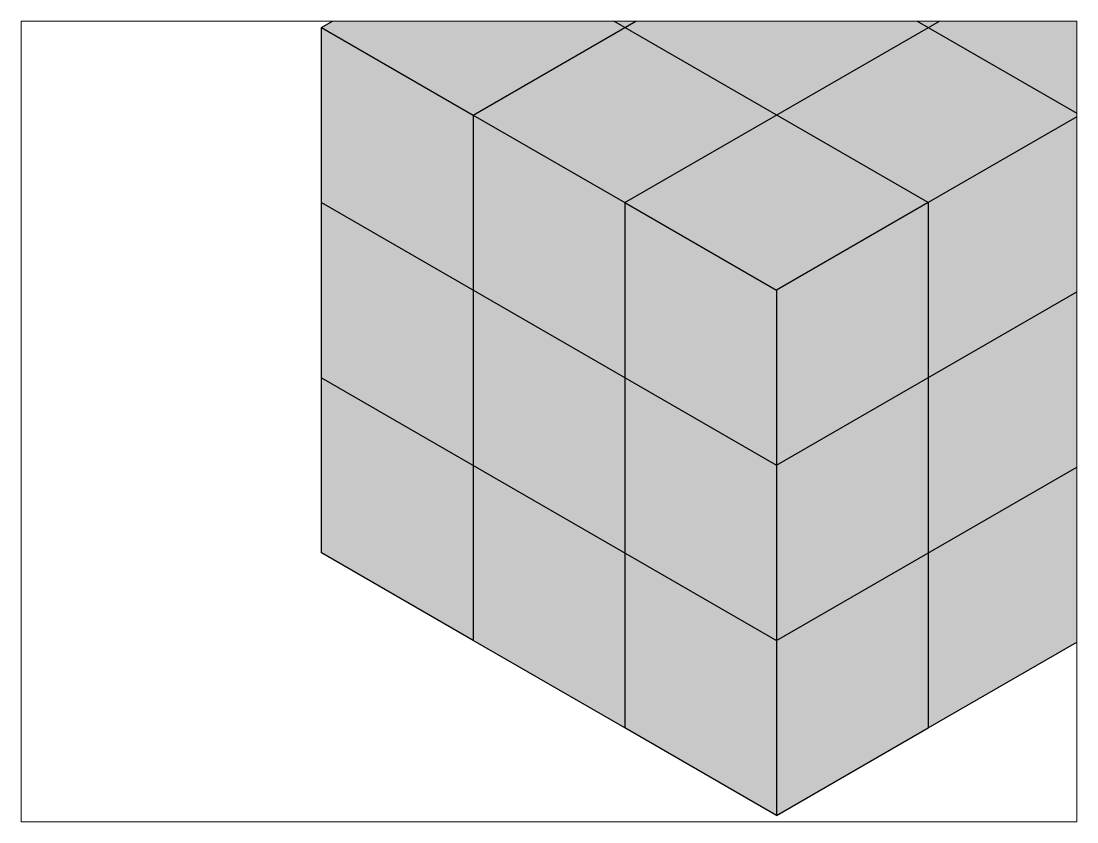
# Paper-space layout 'Layout1' of a CAD drawing. Header units: millimetres. Extents: x 26 to 231, y 20 to 176.
# The model-space entities are those that its viewports show. They can reach past a viewport. Long polylines and large blocks are cut down to what shows.
import ezdxf

# ---------------------------------------------------------------- set-up
doc = ezdxf.new("R2010")
doc.units = ezdxf.units.MM

msp = doc.modelspace()

# ---------------------------------------------------------------- hatches: boundary and pattern name
at = {"true_color": 0xcd2027}
h = msp.add_hatch(color=242, dxfattribs=at)
h.dxf.hatch_style = 1
h.paths.add_polyline_path([(30, 60), (21.34, 55), (30, 50), (38.66, 55)])
h.paths.add_polyline_path([(30, 50), (21.34, 55), (12.679, 50), (21.34, 45)])
h.paths.add_polyline_path([(21.34, 45), (12.679, 50), (4.019, 45), (12.679, 40)])
h.paths.add_polyline_path([(30, 40), (21.34, 45), (12.679, 40), (21.34, 35)])
h.paths.add_polyline_path([(30, 40), (21.34, 35), (30, 30), (38.66, 35)])
h.paths.add_polyline_path([(38.66, 45), (30, 40), (38.66, 35), (47.321, 40)])
h.paths.add_polyline_path([(55.981, 45), (47.321, 50), (38.66, 45), (47.321, 40)])
h.paths.add_polyline_path([(38.66, 55), (30, 50), (38.66, 45), (47.321, 50)])
h.paths.add_polyline_path([(38.66, 45), (30, 50), (21.34, 45), (30, 40)])
at = {"true_color": 0x139b48}
h = msp.add_hatch(color=114, dxfattribs=at)
h.dxf.hatch_style = 1
h.paths.add_polyline_path([(12.679, 40), (4.019, 45), (4.019, 35), (12.679, 30)])
h.paths.add_polyline_path([(12.679, 30), (4.019, 35), (4.019, 25), (12.679, 20)])
h.paths.add_polyline_path([(12.679, 20), (4.019, 25), (4.019, 15), (12.679, 10)])
h.paths.add_polyline_path([(21.34, 15), (12.679, 20), (12.679, 10), (21.34, 5)])
h.paths.add_polyline_path([(21.34, 15), (21.34, 5), (30, 0), (30, 10)])
h.paths.add_polyline_path([(30, 20), (21.34, 25), (21.34, 15), (30, 10)])
h.paths.add_polyline_path([(30, 30), (21.34, 35), (21.34, 25), (30, 20)])
h.paths.add_polyline_path([(21.34, 35), (12.679, 40), (12.679, 30), (21.34, 25)])
h.paths.add_polyline_path([(21.34, 25), (12.679, 30), (12.679, 20), (21.34, 15)])
at = {"true_color": 0xf1eb1f}
h = msp.add_hatch(color=2, dxfattribs=at)
h.dxf.hatch_style = 1
h.paths.add_polyline_path([(38.66, 35), (30, 30), (30, 20), (38.66, 25)])
h.paths.add_polyline_path([(38.66, 25), (30, 20), (30, 10), (38.66, 15)])
h.paths.add_polyline_path([(38.66, 15), (30, 10), (30, 0), (38.66, 5)])
h.paths.add_polyline_path([(47.321, 20), (38.66, 15), (38.66, 5), (47.321, 10)])
h.paths.add_polyline_path([(55.981, 25), (47.321, 20), (47.321, 10), (55.981, 15)])
h.paths.add_polyline_path([(55.981, 35), (47.321, 30), (47.321, 20), (55.981, 25)])
h.paths.add_polyline_path([(55.981, 45), (47.321, 40), (47.321, 30), (55.981, 35)])
h.paths.add_polyline_path([(47.321, 40), (38.66, 35), (38.66, 25), (47.321, 30)])
h.paths.add_polyline_path([(47.321, 30), (38.66, 25), (38.66, 15), (47.321, 20)])

# ---------------------------------------------------------------- linework, layer by layer
at = {"color": 18, "true_color": 0x000000}
for p, q in [((12.679, 40), (38.66, 55)), ((21.34, 55), (47.321, 40)), ((4.019, 45), (12.679, 50)), ((38.66, 35), (12.679, 50)), ((21.34, 35), (47.321, 50)), ((4.019, 35), (4.019, 45)), ((4.019, 45), (12.679, 40)), ((55.981, 45), (47.321, 40)), ((12.679, 40), (21.34, 35)), ((12.679, 40), (12.679, 10)), ((47.321, 40), (38.66, 35)), ((47.321, 40), (47.321, 10)), ((4.019, 25), (4.019, 35)), ((4.019, 35), (30, 20)), ((21.34, 35), (30, 30)), ((21.34, 35), (21.34, 5)), ((38.66, 35), (30, 30)), ((30, 20), (55.981, 35)), ((38.66, 35), (38.66, 5)), ((30, 30), (30, 20)), ((4.019, 15), (4.019, 25)), ((4.019, 25), (30, 10)), ((30, 10), (55.981, 25)), ((30, 20), (30, 10)), ((12.679, 10), (4.019, 15)), ((47.321, 10), (55.981, 15)), ((21.34, 5), (12.679, 10)), ((30, 10), (30, 0)), ((38.66, 5), (47.321, 10)), ((30, 0), (21.34, 5)), ((30, 0), (38.66, 5))]:
    msp.add_line(p, q, dxfattribs=at)

psp = doc.layouts.get("Layout1")

# ---------------------------------------------------------------- viewports
at = {"layer": '0'}
psp.add_viewport(center=(128.5, 97.5), size=(205.6, 156), view_center_point=(17.01, 22.5), view_height=45.7337, dxfattribs=at)

doc.saveas('drawing.dxf')
